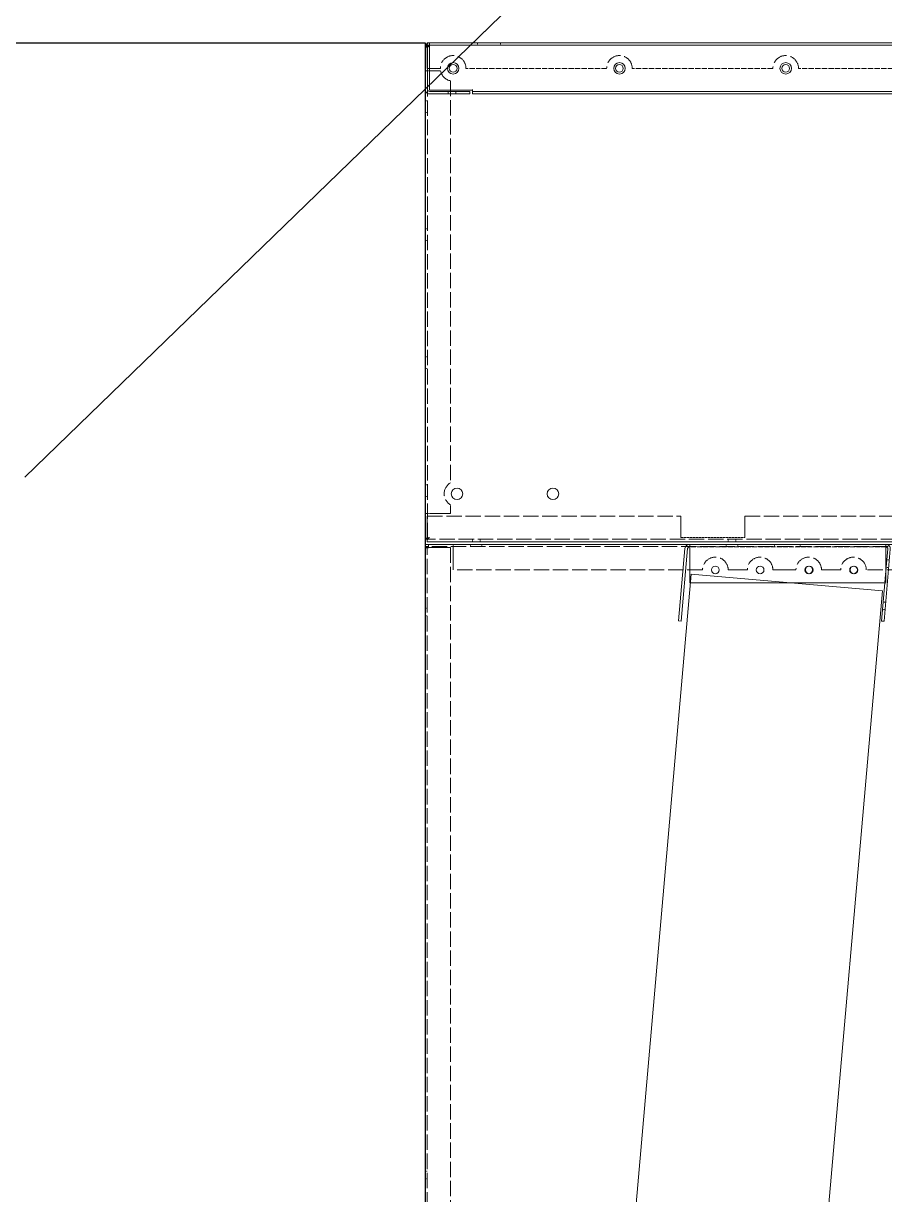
# Model space of a CAD drawing. Header units: millimetres. Extents: x 11998 to 41405, y 7807 to 28602.
# Drawn here: x 24924 to 25597, y 16840 to 17756 of the extents above; entities that cross this region are included whole.
import ezdxf

# ---------------------------------------------------------------- set-up
doc = ezdxf.new("R2010")
doc.units = ezdxf.units.MM
doc.linetypes.add('DASHED', pattern=[15, 12, -3])
doc.layers.add('냉각탑_dim', color=1, linetype='Continuous')

# ---------------------------------------------------------------- blocks, each defined once
blk = doc.blocks.new('A$C07BF02F0')
at = {"color": 7, "lineweight": 15}
for p, q in [((3.5, 38), (3.5, 40)), ((3.5, 40), (559.5, 40)), ((3.5, 36.5), (3.5, 40)), ((3.5, 38), (3.5, 37.56)), ((3.5, 38), (559.5, 38)), ((3.5, 37.56), (3.5, 36.5)), ((559.5, 38), (559.5, 40)), ((559.5, 36.5), (559.5, 40)), ((559.5, 37.56), (559.5, 38)), ((559.5, 36.5), (559.5, 37.56)), ((2, 36.5), (0, 36.5)), ((0, 3.5), (0, 36.5)), ((2, 36.5), (0, 36.5)), ((2, 36.5), (2, 3.5)), ((3.5, 36.5), (3.5, 3)), ((3.5, 3), (3.5, 36.5)), ((559.5, 36.5), (559.5, 3)), ((559.5, 3), (559.5, 36.5)), ((561, 36.5), (563, 36.5)), ((561, 36.5), (561, 3.5)), ((561, 36.5), (563, 36.5)), ((563, 3.5), (563, 36.5)), ((561, 24.5), (563, 24.5)), ((561, 24.5), (563, 24.5)), ((561, 24.5), (563, 24.5)), ((561, 24.5), (563, 24.5)), ((561, 24.5), (563, 24.5)), ((561, 24.5), (563, 24.5)), ((561, 24.5), (563, 24.5)), ((561, 24.5), (563, 24.5)), ((561, 24.5), (563, 24.5)), ((561, 24.5), (563, 24.5)), ((561, 24.5), (563, 24.5)), ((561, 24.5), (563, 24.5)), ((561, 24.5), (563, 24.5)), ((561, 24.5), (563, 24.5)), ((561, 24.5), (563, 24.5)), ((561, 24.5), (563, 24.5)), ((561, 24.5), (563, 24.5)), ((561, 24.5), (563, 24.5)), ((561, 24.5), (563, 24.5)), ((561, 24.5), (563, 24.5)), ((561, 24.5), (563, 24.5)), ((561, 24.5), (563, 24.5)), ((561, 24.5), (563, 24.5)), ((561, 24.5), (563, 24.5)), ((561, 15.5), (563, 15.5)), ((561, 15.5), (563, 15.5)), ((561, 15.5), (563, 15.5)), ((561, 15.5), (563, 15.5)), ((561, 15.5), (563, 15.5)), ((561, 15.5), (563, 15.5)), ((561, 15.5), (563, 15.5)), ((561, 15.5), (563, 15.5)), ((561, 15.5), (563, 15.5)), ((561, 15.5), (563, 15.5)), ((561, 15.5), (563, 15.5)), ((561, 15.5), (563, 15.5)), ((561, 15.5), (563, 15.5)), ((561, 15.5), (563, 15.5)), ((561, 15.5), (563, 15.5)), ((561, 15.5), (563, 15.5)), ((561, 15.5), (563, 15.5)), ((561, 15.5), (563, 15.5)), ((561, 15.5), (563, 15.5)), ((561, 15.5), (563, 15.5)), ((561, 15.5), (563, 15.5)), ((561, 15.5), (563, 15.5)), ((561, 15.5), (563, 15.5)), ((561, 15.5), (563, 15.5)), ((37, 3), (3.5, 3)), ((37, 3), (3.5, 3)), ((35, 2), (3.5, 2)), ((18, 2), (18, 0)), ((18, 2), (18, 0)), ((18, 2), (18, 0)), ((18, 2), (18, 0)), ((18, 2), (18, 0)), ((18, 2), (18, 0)), ((18, 2), (18, 0)), ((18, 2), (18, 0)), ((18, 2), (18, 0)), ((18, 2), (18, 0)), ((18, 2), (18, 0)), ((18, 2), (18, 0)), ((24, 2), (24, 0)), ((24, 2), (24, 0)), ((24, 2), (24, 0)), ((24, 2), (24, 0)), ((24, 2), (24, 0)), ((24, 2), (24, 0)), ((24, 2), (24, 0)), ((24, 2), (24, 0)), ((24, 2), (24, 0)), ((24, 2), (24, 0)), ((24, 2), (24, 0)), ((24, 2), (24, 0)), ((35, 2), (35, 0)), ((37, 2.44), (37, 3.5)), ((37, 3), (37, 3.5)), ((37, 3), (37, 3.5)), ((37, 3.5), (37, 0)), ((37, 2), (37, 2.44)), ((37, 2), (37, 0)), ((526, 2), (37, 2)), ((526, 2), (37, 2)), ((526, 3), (526, 3.5)), ((526, 3.5), (526, 3)), ((526, 3), (526, 3.5)), ((526, 3.5), (526, 3)), ((526, 2.44), (526, 3)), ((526, 3), (559.5, 3)), ((526, 3), (559.5, 3)), ((526, 3), (526, 0)), ((526, 2), (526, 2.44)), ((526, 2), (526, 0)), ((528, 2), (528, 0)), ((559.5, 2), (528, 2)), ((539, 2), (539, 0)), ((539, 2), (539, 0)), ((539, 2), (539, 0)), ((539, 2), (539, 0)), ((539, 2), (539, 0)), ((539, 2), (539, 0)), ((539, 2), (539, 0)), ((539, 2), (539, 0)), ((539, 2), (539, 0)), ((539, 2), (539, 0)), ((539, 2), (539, 0)), ((539, 2), (539, 0)), ((545, 2), (545, 0)), ((545, 2), (545, 0)), ((545, 2), (545, 0)), ((545, 2), (545, 0)), ((545, 2), (545, 0)), ((545, 2), (545, 0)), ((545, 2), (545, 0)), ((545, 2), (545, 0)), ((545, 2), (545, 0)), ((545, 2), (545, 0)), ((545, 2), (545, 0)), ((545, 2), (545, 0)), ((35, 0), (3.5, 0)), ((526, 0), (37, 0)), ((526, 0), (37, 0)), ((559.5, 0), (528, 0))]:
    blk.add_line(p, q, dxfattribs=at)
for centre in [(22, 20), (152, 20), (282, 20), (412, 20), (542, 20)]:
    blk.add_circle(centre, 3, dxfattribs=at)
for centre, radius, start, end in [((3.5, 36.5), 3.5, 90, 180), ((3.5, 36.5), 1.5, 90, 180), ((559.5, 36.5), 3.5, 360, 90), ((559.5, 36.5), 1.5, 360, 90), ((3.5, 3.5), 3.5, 180, 270.00001), ((3.5, 3.5), 1.5, 180, 269.99999), ((559.5, 3.5), 3.5, 269.99999, 360), ((559.5, 3.5), 1.5, 270.00001, 360)]:
    blk.add_arc(centre, radius, start, end, dxfattribs=at)
blk = doc.blocks.new('A$C5DDF0D69')
at = {"color": 7, "lineweight": 13, "ltscale": 0.118431}
for p, q in [((0, 0.35), (4.96, 56.98)), ((1.99, 0.17), (6.95, 56.8))]:
    blk.add_line(p, q, dxfattribs=at)
at = {"color": 7, "lineweight": 13, "ltscale": 0.000626001}
for p, q in [((8.74, 60.17), (8.44, 60.17)), ((8.74, 58.17), (8.44, 58.17))]:
    blk.add_line(p, q, dxfattribs=at)
at = {"color": 7, "lineweight": 13, "ltscale": 0.31935}
for p, q in [((162.03, 60.17), (8.74, 60.17)), ((162.03, 30.17), (8.74, 30.17))]:
    blk.add_line(p, q, dxfattribs=at)
at = {"color": 7, "linetype": 'DASHED', "lineweight": 13, "ltscale": 0.004167}
for p, q in [((8.74, 58.17), (8.74, 60.17)), ((74.96, 60.17), (74.96, 58.17)), ((74.96, 60.17), (74.96, 58.17)), ((74.96, 60.17), (74.96, 58.17)), ((74.96, 60.17), (74.96, 58.17)), ((74.96, 60.17), (74.96, 58.17)), ((74.96, 60.17), (74.96, 58.17)), ((74.96, 60.17), (74.96, 58.17)), ((74.96, 60.17), (74.96, 58.17)), ((74.96, 60.17), (74.96, 58.17)), ((74.96, 60.17), (74.96, 58.17)), ((74.96, 60.17), (74.96, 58.17)), ((94.96, 60.17), (94.96, 58.17)), ((94.96, 60.17), (94.96, 58.17)), ((94.96, 60.17), (94.96, 58.17)), ((94.96, 60.17), (94.96, 58.17)), ((94.96, 60.17), (94.96, 58.17)), ((94.96, 60.17), (94.96, 58.17)), ((94.96, 60.17), (94.96, 58.17)), ((94.96, 60.17), (94.96, 58.17)), ((94.96, 60.17), (94.96, 58.17)), ((94.96, 60.17), (94.96, 58.17)), ((94.96, 60.17), (94.96, 58.17)), ((162.03, 58.17), (162.03, 60.17)), ((164.77, 47.89), (162.78, 48.06)), ((164.77, 47.89), (162.78, 48.06)), ((164.77, 47.89), (162.78, 48.06)), ((164.77, 47.89), (162.78, 48.06)), ((164.77, 47.89), (162.78, 48.06)), ((164.77, 47.89), (162.78, 48.06)), ((164.77, 47.89), (162.78, 48.06)), ((164.77, 47.89), (162.78, 48.06)), ((164.77, 47.89), (162.78, 48.06)), ((164.77, 47.89), (162.78, 48.06)), ((164.77, 47.89), (162.78, 48.06)), ((164.25, 41.91), (162.26, 42.09)), ((164.25, 41.91), (162.26, 42.09)), ((164.25, 41.91), (162.26, 42.09)), ((164.25, 41.91), (162.26, 42.09)), ((164.25, 41.91), (162.26, 42.09)), ((164.25, 41.91), (162.26, 42.09)), ((164.25, 41.91), (162.26, 42.09)), ((164.25, 41.91), (162.26, 42.09)), ((164.25, 41.91), (162.26, 42.09)), ((164.25, 41.91), (162.26, 42.09)), ((164.25, 41.91), (162.26, 42.09)), ((161.38, 9.04), (159.38, 9.21)), ((161.38, 9.04), (159.38, 9.21)), ((161.9, 15.01), (159.91, 15.19)), ((161.9, 15.01), (159.91, 15.19))]:
    blk.add_line(p, q, dxfattribs=at)
at = {"color": 7, "lineweight": 13, "ltscale": 0.007292}
for p, q in [((8.74, 56.67), (8.74, 60.17)), ((162.03, 56.67), (162.03, 60.17))]:
    blk.add_line(p, q, dxfattribs=at)
at = {"color": 7, "linetype": 'DASHED', "lineweight": 13, "ltscale": 0.31935}
blk.add_line((162.03, 58.17), (8.74, 58.17), dxfattribs=at)
at = {"color": 7, "lineweight": 13, "ltscale": 0.003125}
blk.add_line((8.74, 58.17), (8.74, 56.67), dxfattribs=at)
at = {"color": 7, "lineweight": 13, "ltscale": 0.055208}
for p, q in [((8.74, 56.67), (8.74, 30.17)), ((8.74, 30.17), (8.74, 56.67)), ((162.03, 30.17), (162.03, 56.67))]:
    blk.add_line(p, q, dxfattribs=at)
at = {"color": 7, "lineweight": 13, "ltscale": 0.117885}
blk.add_line((160.59, 0), (165.52, 56.37), dxfattribs=at)
at = {"color": 7, "linetype": 'DASHED', "lineweight": 13, "ltscale": 0.003125}
blk.add_line((162.03, 58.17), (162.03, 56.67), dxfattribs=at)
at = {"color": 7, "linetype": 'DASHED', "lineweight": 13, "ltscale": 0.055208}
blk.add_line((162.03, 56.67), (162.03, 30.17), dxfattribs=at)
at = {"color": 7, "lineweight": 13, "ltscale": 0.035719}
blk.add_line((162.03, 39.46), (163.52, 56.54), dxfattribs=at)
at = {"color": 7, "linetype": 'DASHED', "lineweight": 13, "ltscale": 0.019427}
blk.add_line((161.22, 30.17), (162.03, 39.46), dxfattribs=at)
at = {"color": 7, "lineweight": 13, "ltscale": 0.317661}
blk.add_line((161.22, 30.17), (8.74, 30.17), dxfattribs=at)
at = {"color": 7, "lineweight": 13, "ltscale": 0.062739}
blk.add_line((158.59, 0.17), (161.22, 30.17), dxfattribs=at)
at = {"color": 7, "linetype": 'DASHED', "lineweight": 13, "ltscale": 0.001689}
blk.add_line((162.03, 30.17), (161.22, 30.17), dxfattribs=at)
at = {"color": 7, "lineweight": 13, "ltscale": 0.004167}
for p, q in [((1.99, 0.17), (0, 0.35)), ((160.59, 0), (158.59, 0.17))]:
    blk.add_line(p, q, dxfattribs=at)
at = {"color": 7, "lineweight": 13}
for centre in [(28.74, 40.17), (63.74, 40.17), (102.14, 40.17), (137.14, 40.17)]:
    blk.add_circle(centre, 3, dxfattribs=at)
for centre, radius, start, end in [((8.44, 56.67), 3.5, 90, 175), ((8.44, 56.67), 1.5, 90, 175), ((162.03, 56.67), 3.5, 355, 90), ((162.03, 56.67), 1.5, 355, 90)]:
    blk.add_arc(centre, radius, start, end, dxfattribs=at)
blk = doc.blocks.new('1')
at = {"ltscale": 500}
for p, q in [((24238.16, 17740.58), (25238.16, 17740.58)), ((25238.16, 17740.58), (25238.16, 14540.58))]:
    blk.add_line(p, q, dxfattribs=at)
at = {"color": 7, "lineweight": 13, "ltscale": 0.003112}
for p, q in [((25239.15, 17738.58), (25238.16, 17738.58)), ((25239.15, 17352.58), (25238.16, 17352.58))]:
    blk.add_line(p, q, dxfattribs=at)
at = {"color": 7, "lineweight": 13, "ltscale": 0.002813}
for p, q in [((25238.16, 17737.68), (25238.16, 17738.58)), ((25238.16, 17353.48), (25238.16, 17352.58))]:
    blk.add_line(p, q, dxfattribs=at)
at = {"color": 7, "lineweight": 13, "ltscale": 0.002201}
for p, q in [((25239.15, 17738.58), (25239.86, 17738.58)), ((25239.15, 17352.58), (25239.86, 17352.58))]:
    blk.add_line(p, q, dxfattribs=at)
at = {"color": 7, "lineweight": 13}
for p, q in [((27736.46, 17740.58), (25239.86, 17740.58)), ((25238.16, 17353.48), (25238.16, 17737.68)), ((25238.16, 15045.38), (25238.16, 17345.78)), ((27736.46, 17350.58), (25239.86, 17350.58)), ((26320.36, 17348.58), (25240.96, 17348.58))]:
    blk.add_line(p, q, dxfattribs=at)
at = {"color": 7, "lineweight": 13, "ltscale": 0.004222}
for p, q in [((25239.86, 17739.23), (25239.86, 17740.58)), ((25239.86, 17351.93), (25239.86, 17350.58))]:
    blk.add_line(p, q, dxfattribs=at)
at = {"color": 7, "lineweight": 13, "ltscale": 0.003766}
for p, q in [((25239.86, 17739.23), (25239.86, 17738.02)), ((25239.86, 17351.93), (25239.86, 17353.14))]:
    blk.add_line(p, q, dxfattribs=at)
at = {"color": 7, "linetype": 'DASHED', "lineweight": 13}
for p, q in [((27736.46, 17738.58), (25239.86, 17738.58)), ((25240.16, 17353.48), (25240.16, 17737.68)), ((25258.16, 17710.78), (25258.16, 17396.74)), ((25239.86, 17370.58), (25438.16, 17370.58)), ((25488.16, 17370.58), (25985.16, 17370.58)), ((25239.76, 15045.38), (25239.76, 17345.78)), ((27736.46, 17352.58), (25239.86, 17352.58)), ((26320.36, 17346.98), (25240.96, 17346.98)), ((25258.16, 17346.08), (25258.16, 15045.08)), ((25455.16, 17328.58), (25260.16, 17328.58)), ((26301.16, 17328.58), (25583.16, 17328.58))]:
    blk.add_line(p, q, dxfattribs=at)
at = {"color": 7, "linetype": 'DASHED', "lineweight": 13, "ltscale": 0.002219}
for p, q in [((25239.86, 17738.58), (25240.57, 17738.58)), ((25239.86, 17352.58), (25240.57, 17352.58))]:
    blk.add_line(p, q, dxfattribs=at)
at = {"color": 7, "linetype": 'DASHED', "lineweight": 13, "ltscale": 0.002812}
for p, q in [((25240.16, 17737.68), (25240.16, 17738.58)), ((25240.16, 17353.48), (25240.16, 17352.58))]:
    blk.add_line(p, q, dxfattribs=at)
at = {"color": 7, "linetype": 'DASHED', "lineweight": 13, "ltscale": 0.00625}
for p, q in [((25279.16, 17738.58), (25279.16, 17740.58)), ((25297.16, 17738.58), (25297.16, 17740.58)), ((25238.16, 17737.68), (25240.16, 17737.68)), ((25238.16, 17718.58), (25240.16, 17718.58)), ((25240.16, 17695.08), (25238.16, 17695.08)), ((25240.16, 17686.08), (25238.16, 17686.08)), ((25240.16, 17595.08), (25238.16, 17595.08)), ((25240.16, 17586.08), (25238.16, 17586.08)), ((25240.16, 17495.08), (25238.16, 17495.08)), ((25240.16, 17486.08), (25238.16, 17486.08)), ((25240.16, 17395.08), (25238.16, 17395.08)), ((25240.16, 17386.08), (25238.16, 17386.08)), ((25238.16, 17372.58), (25240.16, 17372.58)), ((25238.16, 17353.48), (25240.16, 17353.48)), ((25275.16, 17352.58), (25275.16, 17350.58)), ((25281.16, 17352.58), (25281.16, 17350.58)), ((25475.16, 17352.58), (25475.16, 17350.58)), ((25481.16, 17352.58), (25481.16, 17350.58))]:
    blk.add_line(p, q, dxfattribs=at)
at = {"color": 7, "linetype": 'DASHED', "lineweight": 13, "ltscale": 0.003094}
for p, q in [((25239.86, 17737.18), (25239.86, 17738.17)), ((25239.86, 17353.98), (25239.86, 17352.99))]:
    blk.add_line(p, q, dxfattribs=at)
at = {"color": 7, "linetype": 'DASHED', "lineweight": 13, "ltscale": 0.051875}
for p, q in [((25239.86, 17720.58), (25239.86, 17737.18)), ((25258.16, 17372.58), (25241.56, 17372.58)), ((25239.86, 17353.98), (25239.86, 17370.58)), ((25438.16, 17370.58), (25438.16, 17353.98)), ((25488.16, 17370.58), (25488.16, 17353.98))]:
    blk.add_line(p, q, dxfattribs=at)
at = {"color": 7, "linetype": 'DASHED', "lineweight": 13, "ltscale": 0.032187}
blk.add_line((25250.16, 17720.58), (25239.86, 17720.58), dxfattribs=at)
at = {"color": 7, "linetype": 'DASHED', "lineweight": 13, "ltscale": 0.34375}
for p, q in [((25380.16, 17720.58), (25270.16, 17720.58)), ((25510.16, 17720.58), (25400.16, 17720.58)), ((25640.16, 17720.58), (25530.16, 17720.58))]:
    blk.add_line(p, q, dxfattribs=at)
at = {"color": 7, "linetype": 'DASHED', "lineweight": 13, "ltscale": 0.004375}
for p, q in [((25240.16, 17718.58), (25241.56, 17718.58)), ((25240.16, 17372.58), (25241.56, 17372.58))]:
    blk.add_line(p, q, dxfattribs=at)
at = {"color": 7, "linetype": 'DASHED', "lineweight": 13, "ltscale": 0.027506}
blk.add_line((25241.56, 17718.58), (25250.36, 17718.58), dxfattribs=at)
at = {"color": 7, "linetype": 'DASHED', "lineweight": 13, "ltscale": 0.021374}
blk.add_line((25258.16, 17379.42), (25258.16, 17372.58), dxfattribs=at)
at = {"color": 7, "lineweight": 13, "ltscale": 0.009063}
for p, q in [((25238.16, 17348.58), (25240.96, 17348.58)), ((25238.16, 17346.98), (25240.96, 17346.98))]:
    blk.add_line(p, q, dxfattribs=at)
at = {"color": 7, "lineweight": 13, "ltscale": 0.005}
for p, q in [((25238.16, 17348.58), (25238.16, 17346.98)), ((25238.16, 17346.08), (25239.76, 17346.08))]:
    blk.add_line(p, q, dxfattribs=at)
at = {"color": 7, "lineweight": 13, "ltscale": 0.0009375}
for p, q in [((25238.16, 17345.78), (25238.16, 17346.08)), ((25239.76, 17345.78), (25239.76, 17346.08))]:
    blk.add_line(p, q, dxfattribs=at)
at = {"color": 7, "lineweight": 13, "ltscale": 0.00875}
for p, q in [((25238.16, 17345.78), (25240.96, 17345.78)), ((25240.96, 17345.78), (25240.96, 17348.58))]:
    blk.add_line(p, q, dxfattribs=at)
at = {"color": 7, "lineweight": 13, "ltscale": 0.00375}
blk.add_line((25240.96, 17346.08), (25239.76, 17346.08), dxfattribs=at)
at = {"color": 7, "lineweight": 13, "ltscale": 0.000866094}
blk.add_line((25240.96, 17348.58), (25240.96, 17348.3), dxfattribs=at)
at = {"color": 7, "linetype": 'DASHED', "lineweight": 13, "ltscale": 0.004134}
blk.add_line((25240.96, 17348.3), (25240.96, 17346.98), dxfattribs=at)
at = {"color": 7, "linetype": 'DASHED', "lineweight": 13, "ltscale": 0.05375}
for p, q in [((25240.96, 17346.08), (25258.16, 17346.08)), ((25260.16, 17328.58), (25260.16, 17345.78))]:
    blk.add_line(p, q, dxfattribs=at)
at = {"color": 7, "linetype": 'DASHED', "lineweight": 13, "ltscale": 0.005}
for p, q in [((25260.16, 17348.58), (25260.16, 17346.98)), ((25273.66, 17346.98), (25273.66, 17348.58)), ((25282.66, 17346.98), (25282.66, 17348.58)), ((25473.66, 17346.98), (25473.66, 17348.58)), ((25482.66, 17346.98), (25482.66, 17348.58)), ((25239.76, 17298.58), (25238.16, 17298.58)), ((25239.76, 17292.58), (25238.16, 17292.58)), ((25239.76, 16858.58), (25238.16, 16858.58)), ((25239.76, 16852.58), (25238.16, 16852.58))]:
    blk.add_line(p, q, dxfattribs=at)
at = {"color": 7, "linetype": 'DASHED', "lineweight": 13, "ltscale": 0.00375}
blk.add_line((25260.16, 17346.98), (25260.16, 17345.78), dxfattribs=at)
at = {"color": 7, "linetype": 'DASHED', "lineweight": 13, "ltscale": 0.15625}
blk.add_line((25438.16, 17353.98), (25488.16, 17353.98), dxfattribs=at)
at = {"color": 7, "linetype": 'DASHED', "lineweight": 13, "ltscale": 0.046875}
for p, q in [((25490.16, 17328.58), (25475.16, 17328.58)), ((25563.16, 17328.58), (25548.16, 17328.58))]:
    blk.add_line(p, q, dxfattribs=at)
at = {"color": 7, "linetype": 'DASHED', "lineweight": 13, "ltscale": 0.05625}
blk.add_line((25528.16, 17328.58), (25510.16, 17328.58), dxfattribs=at)
at = {"color": 5, "lineweight": 5, "elevation": 0}
blk.add_lwpolyline([(25348.72, 16209.65), (25498.15, 16196.58), (25595.76, 17312.32), (25446.33, 17325.39)], close=True, dxfattribs=at)
at = {"color": 7, "lineweight": 13}
for centre, radius in [((25260.16, 17720.58), 4.5), ((25390.16, 17720.58), 4.5), ((25520.16, 17720.58), 4.5), ((25263.16, 17388.08), 4.5), ((25338.16, 17388.08), 4.5), ((25465.16, 17328.58), 3), ((25500.16, 17328.58), 3), ((25538.16, 17328.58), 3), ((25573.16, 17328.58), 3)]:
    blk.add_circle(centre, radius, dxfattribs=at)
at = {"color": 7, "linetype": 'DASHED', "lineweight": 13}
for centre, start, end in [((25260.16, 17720.58), 0, 180), ((25390.16, 17720.58), 0, 180), ((25520.16, 17720.58), 0, 180), ((25260.16, 17720.58), 191.53722, 258.46304), ((25263.16, 17388.08), 120, 240), ((25465.16, 17328.58), 0, 180), ((25500.16, 17328.58), 0, 180), ((25538.16, 17328.58), 0, 180), ((25573.16, 17328.58), 0, 180)]:
    blk.add_arc(centre, 10, start, end, dxfattribs=at)
at = {"color": 7, "lineweight": 13}
for points in [[(25239.15, 17738.58), (25239.55, 17738.29), (25240.01, 17738.01), (25240.51, 17737.73), (25241.04, 17737.45), (25241.56, 17737.18)], [(25239.86, 17739.23), (25240.21, 17738.87), (25240.55, 17738.47), (25240.89, 17738.05), (25241.22, 17737.62), (25241.56, 17737.18)], [(25239.15, 17352.58), (25239.55, 17352.87), (25240.01, 17353.15), (25240.51, 17353.43), (25241.04, 17353.71), (25241.56, 17353.98)], [(25239.86, 17351.93), (25240.21, 17352.29), (25240.55, 17352.69), (25240.89, 17353.11), (25241.22, 17353.55), (25241.56, 17353.98)]]:
    blk.add_open_spline(points, degree=5, dxfattribs=at)
at = {"color": 7, "linetype": 'DASHED', "lineweight": 13}
for points in [[(25240.57, 17738.58), (25240.73, 17738.3), (25240.91, 17738.02), (25241.12, 17737.74), (25241.34, 17737.46), (25241.56, 17737.18)], [(25239.86, 17738.02), (25240.2, 17737.88), (25240.54, 17737.72), (25240.88, 17737.54), (25241.22, 17737.36), (25241.56, 17737.18)], [(25239.86, 17353.14), (25240.2, 17353.28), (25240.54, 17353.44), (25240.88, 17353.62), (25241.22, 17353.8), (25241.56, 17353.98)], [(25240.57, 17352.58), (25240.73, 17352.86), (25240.91, 17353.14), (25241.12, 17353.42), (25241.34, 17353.7), (25241.56, 17353.98)]]:
    blk.add_open_spline(points, degree=5, dxfattribs=at)
at = {"lineweight": 5}
for name, p in [('A$C07BF02F0', (25238.16, 17700.58)), ('A$C5DDF0D69', (25436.42, 17288.41))]:
    blk.add_blockref(name, p, dxfattribs=at)

msp = doc.modelspace()

# ---------------------------------------------------------------- linework, layer by layer
at = {"layer": '냉각탑_dim', "linetype": 'ByBlock', "lineweight": -2, "elevation": 0}
msp.add_lwpolyline([(24925.17, 17401.08), (25644.41, 18098)], dxfattribs=at)

# ---------------------------------------------------------------- block references
msp.add_blockref('1', (0, 0))

doc.saveas('drawing.dxf')
